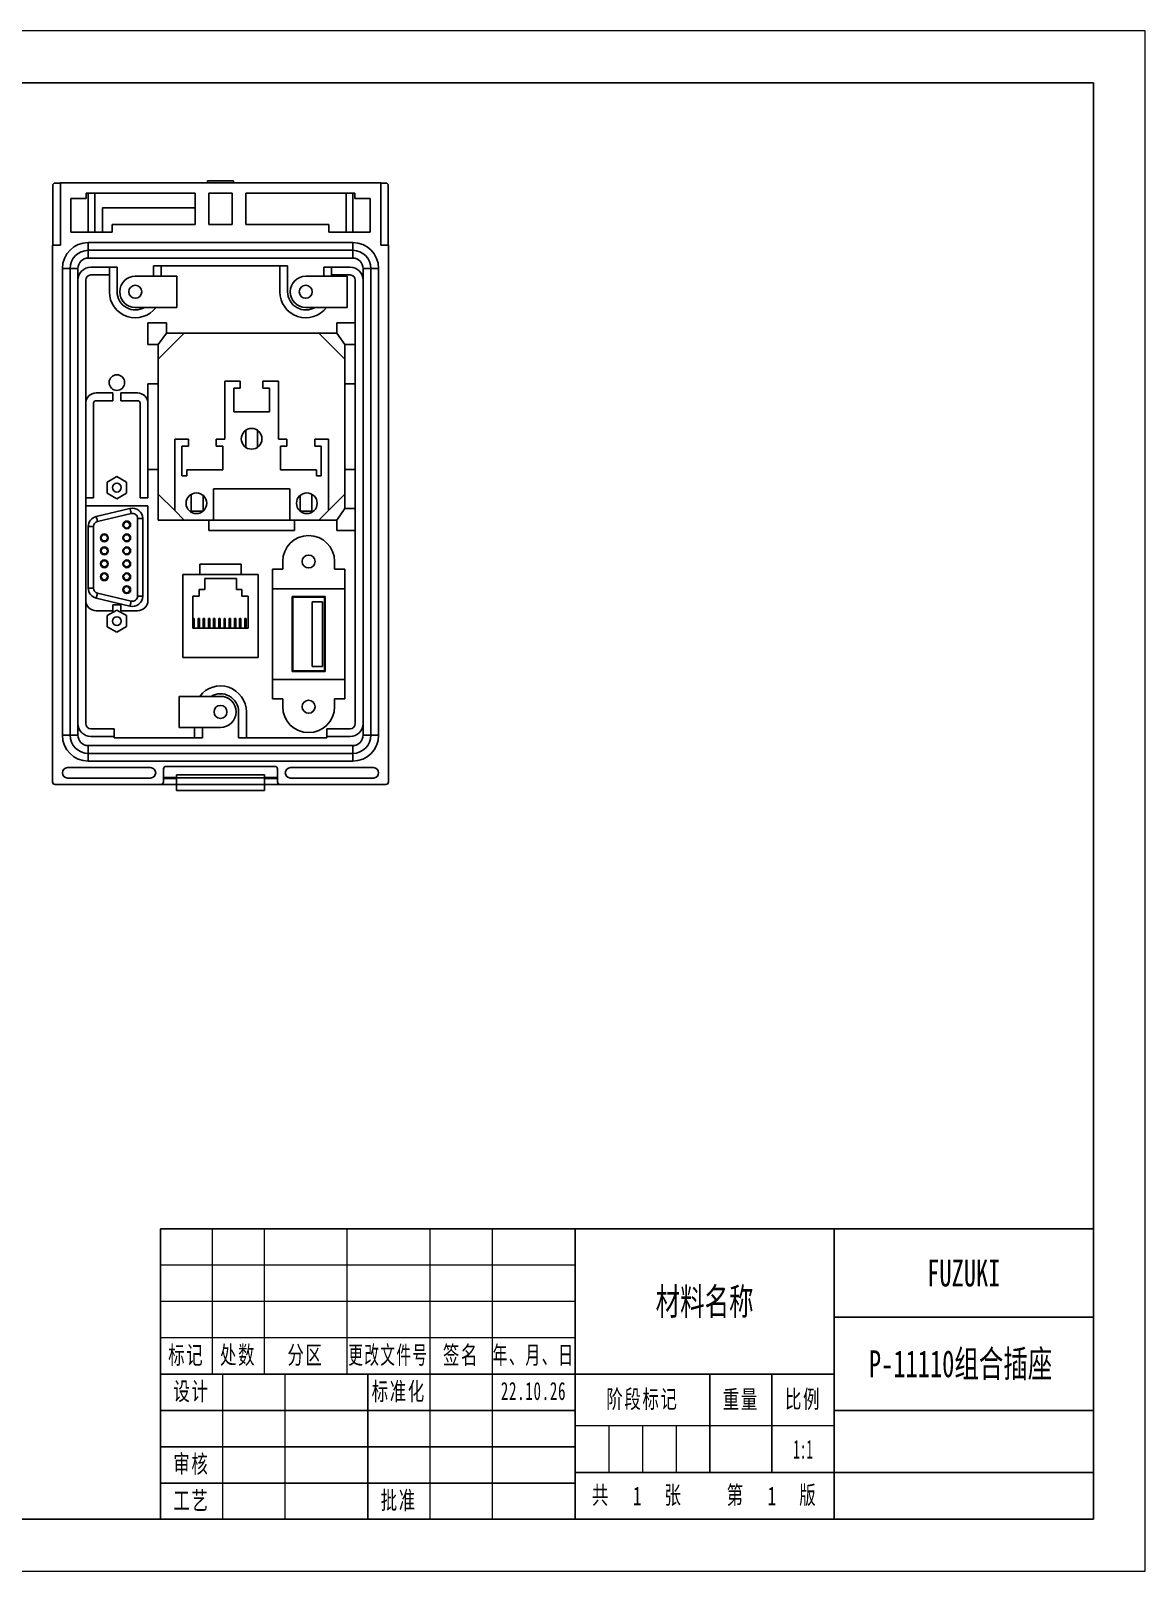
# Model space of a CAD drawing. Header units: millimetres. Extents: x 267 to 687, y -167 to 130.
# Drawn here: x 472.3 to 687.2, y -167.5 to 129.5 of the extents above; entities that cross this region are included whole.
import ezdxf
from ezdxf.enums import TextEntityAlignment as Align

# ---------------------------------------------------------------- set-up
doc = ezdxf.new("R2010")
doc.units = ezdxf.units.MM
doc.layers.get('0').update_dxf_attribs({"lineweight": 18})
for name, color, linetype, lineweight in [('尺寸线层', 3, 'Continuous', 18), ('粗实线层', 7, 'Continuous', 25), ('细实线层', 7, 'Continuous', 18)]:
    doc.layers.add(name, color=color, linetype=linetype, lineweight=lineweight)
doc.styles.add('标准', font='', dxfattribs={"width": 0.667})
doc.styles.get('标准').set_extended_font_data('宋体')

# ---------------------------------------------------------------- blocks, each defined once
blk = doc.blocks.new('$CAXA_FRAME_13B17AC1$')
at = {"layer": '粗实线层'}
for p, q in [((200, 138.5), (-200, 138.5)), ((200, -138.5), (200, 138.5)), ((-200, -138.5), (200, -138.5))]:
    blk.add_line(p, q, dxfattribs=at)
at = {"layer": '细实线层'}
for p, q in [((210, 148.5), (-210, 148.5)), ((210, -148.5), (210, 148.5)), ((-210, -148.5), (210, -148.5))]:
    blk.add_line(p, q, dxfattribs=at)

msp = doc.modelspace()

# ---------------------------------------------------------------- linework, layer by layer
at = {"color": 7, "linetype": 'Continuous', "lineweight": 25}
for p, q in [((476.482, 88.222), (476.482, 99.696)), ((476.982, 100.196), (477.956, 100.196)), ((477.956, 88.222), (477.956, 100.222)), ((477.956, 100.222), (539.756, 100.222)), ((503.956, 98.222), (482.956, 98.222)), ((482.956, 97.222), (482.956, 98.222)), ((483.356, 90.722), (483.356, 98.222)), ((484.606, 98.222), (484.606, 90.722)), ((503.956, 92.222), (503.956, 98.222)), ((511.356, 100.638), (506.356, 100.638)), ((506.356, 100.607), (506.356, 100.638)), ((511.356, 100.607), (506.356, 100.607)), ((506.356, 100.212), (506.356, 100.607)), ((506.606, 98.222), (506.606, 92.222)), ((511.106, 98.222), (506.606, 98.222)), ((511.106, 92.222), (511.106, 98.222)), ((511.356, 100.638), (511.356, 100.607)), ((511.356, 100.607), (511.356, 100.212)), ((513.756, 98.222), (534.756, 98.222)), ((513.756, 92.222), (513.756, 98.222)), ((533.106, 90.722), (533.106, 98.222)), ((534.356, 98.222), (534.356, 90.722)), ((534.756, 97.222), (534.756, 98.222)), ((539.756, 100.222), (539.756, 88.222)), ((540.73, 100.196), (539.756, 100.196)), ((541.23, 88.222), (541.23, 99.696)), ((479.956, 90.722), (479.956, 97.222)), ((482.956, 97.222), (479.956, 97.222)), ((486.106, 95.438), (503.956, 95.438)), ((486.106, 90.722), (486.106, 95.438)), ((534.756, 97.222), (537.756, 97.222)), ((537.756, 90.722), (537.756, 97.222)), ((487.956, 90.722), (487.956, 92.222)), ((503.956, 92.222), (487.956, 92.222)), ((506.606, 92.222), (511.106, 92.222)), ((513.756, 92.222), (529.756, 92.222)), ((529.756, 90.722), (529.756, 92.222)), ((487.956, 90.722), (479.956, 90.722)), ((529.756, 90.722), (537.756, 90.722)), ((476.456, 88.222), (477.956, 88.222)), ((476.456, -15.278), (476.456, 88.222)), ((534.356, 88.722), (483.356, 88.722)), ((483.356, 88.722), (483.356, 87.222)), ((534.356, 87.222), (483.356, 87.222)), ((483.356, 87.222), (483.356, 85.722)), ((534.356, 88.722), (534.356, 87.222)), ((534.356, 87.222), (534.356, 85.722)), ((539.756, 88.222), (541.256, 88.222)), ((541.256, 88.222), (541.256, -15.278)), ((478.356, 83.722), (478.356, -6.278)), ((479.856, 83.722), (478.356, 83.722)), ((479.856, 83.722), (479.856, -6.278)), ((481.356, 83.722), (479.856, 83.722)), ((481.356, 83.722), (481.356, 81.472)), ((534.356, 85.722), (483.356, 85.722)), ((483.856, 83.972), (487.412, 83.972)), ((487.412, 83.972), (487.412, 79.222)), ((488.912, 83.972), (487.412, 83.972)), ((488.912, 79.222), (488.912, 83.972)), ((495.912, 84.222), (495.912, 82.222)), ((497.412, 84.222), (495.912, 84.222)), ((497.412, 82.222), (497.412, 84.222)), ((520.3, 84.222), (497.412, 84.222)), ((521.8, 84.222), (520.3, 84.222)), ((520.3, 84.222), (520.3, 79.222)), ((521.8, 79.222), (521.8, 84.222)), ((528.8, 83.972), (528.8, 82.222)), ((530.3, 83.972), (528.8, 83.972)), ((530.3, 82.222), (530.3, 83.972)), ((530.3, 83.972), (533.856, 83.972)), ((536.356, 81.472), (536.356, 83.722)), ((537.856, 83.722), (536.356, 83.722)), ((537.856, -6.278), (537.856, 83.722)), ((539.356, 83.722), (537.856, 83.722)), ((539.356, -6.278), (539.356, 83.722)), ((481.356, -4.028), (481.356, 81.472)), ((482.856, -4.028), (482.856, 81.472)), ((483.856, 82.472), (487.412, 82.472)), ((492.412, 82.222), (500.412, 82.222)), ((500.412, 82.222), (500.412, 76.222)), ((525.3, 82.222), (533.3, 82.222)), ((530.3, 82.472), (533.856, 82.472)), ((533.3, 82.222), (533.3, 76.222)), ((534.856, 81.472), (534.856, 73.222)), ((536.356, 81.472), (536.356, -4.028)), ((494.215, 76.222), (492.412, 76.222)), ((496.412, 76.222), (494.215, 76.222)), ((500.412, 76.222), (496.412, 76.222)), ((527.103, 76.222), (525.3, 76.222)), ((529.3, 76.222), (527.103, 76.222)), ((533.3, 76.222), (529.3, 76.222)), ((494.856, 69.035), (494.856, 73.222)), ((494.856, 73.222), (498.408, 73.222)), ((498.408, 71.222), (498.408, 73.222)), ((531.304, 71.222), (531.304, 73.222)), ((531.304, 73.222), (534.856, 73.222)), ((534.856, 69.035), (534.856, 73.222)), ((494.856, 69.035), (496.856, 69.035)), ((501.856, 71.222), (496.856, 66.222)), ((496.856, 69.035), (498.408, 71.222)), ((496.856, 66.222), (496.856, 69.035)), ((498.408, 71.222), (501.856, 71.222)), ((527.856, 71.222), (501.856, 71.222)), ((532.856, 66.222), (527.856, 71.222)), ((527.856, 71.222), (531.304, 71.222)), ((532.856, 69.035), (531.304, 71.222)), ((532.856, 69.035), (532.856, 66.222)), ((534.856, 69.035), (532.856, 69.035)), ((534.856, 69.035), (534.856, 61.472)), ((496.856, 66.222), (496.856, 40.222)), ((532.856, 40.222), (532.856, 66.222)), ((484.856, 59.722), (488.106, 59.722)), ((488.106, 58.222), (488.106, 59.722)), ((489.606, 59.722), (492.856, 59.722)), ((489.606, 58.222), (489.606, 59.722)), ((494.856, 61.472), (496.856, 61.472)), ((494.856, 44.972), (494.856, 61.472)), ((509.697, 50.836), (509.697, 62.008)), ((509.697, 62.008), (512.669, 62.008)), ((511.43, 60.61), (511.43, 56.085)), ((512.669, 60.61), (511.43, 60.61)), ((512.669, 62.008), (512.669, 60.61)), ((517.043, 62.008), (517.043, 60.61)), ((520.015, 62.008), (517.043, 62.008)), ((517.043, 60.61), (518.282, 60.61)), ((518.282, 60.61), (518.282, 56.085)), ((520.015, 50.836), (520.015, 62.008)), ((532.856, 61.472), (534.856, 61.472)), ((534.856, 44.972), (534.856, 61.472)), ((484.356, 39.472), (484.356, 57.722)), ((484.856, 58.222), (488.106, 58.222)), ((489.606, 58.222), (492.856, 58.222)), ((493.356, 39.472), (493.356, 57.722)), ((518.282, 56.085), (511.43, 56.085)), ((500.045, 37.033), (500.045, 50.836)), ((500.045, 50.836), (502.664, 50.836)), ((502.664, 50.836), (502.664, 49.437)), ((508.047, 49.437), (508.047, 50.836)), ((508.047, 50.836), (509.697, 50.836)), ((513.712, 52.516), (513.712, 49.235)), ((515.999, 49.235), (515.999, 52.516)), ((521.665, 50.836), (520.015, 50.836)), ((521.665, 49.437), (521.665, 50.836)), ((529.667, 50.836), (527.048, 50.836)), ((527.048, 50.836), (527.048, 49.437)), ((529.667, 37.033), (529.667, 50.836)), ((502.664, 49.437), (501.426, 49.437)), ((501.426, 49.437), (501.426, 43.767)), ((509.286, 49.437), (508.047, 49.437)), ((509.286, 44.912), (509.286, 49.437)), ((520.426, 49.437), (521.665, 49.437)), ((520.426, 44.912), (520.426, 49.437)), ((527.048, 49.437), (528.286, 49.437)), ((528.286, 49.437), (528.286, 43.767)), ((494.856, 44.972), (496.856, 44.972)), ((494.856, 39.472), (494.856, 44.972)), ((502.342, 43.767), (502.342, 44.912)), ((502.342, 44.912), (509.286, 44.912)), ((527.37, 44.912), (520.426, 44.912)), ((527.37, 43.767), (527.37, 44.912)), ((532.856, 44.972), (534.856, 44.972)), ((534.856, 44.972), (534.856, 37.409)), ((488.856, 43.611), (487.004, 42.541)), ((487.004, 42.541), (487.004, 40.403)), ((490.708, 42.541), (488.856, 43.611)), ((490.708, 40.403), (490.708, 42.541)), ((501.426, 43.767), (502.342, 43.767)), ((528.286, 43.767), (527.37, 43.767)), ((482.856, 39.472), (484.356, 39.472)), ((487.004, 40.403), (488.856, 39.333)), ((488.856, 39.333), (490.708, 40.403)), ((493.356, 39.472), (494.856, 39.472)), ((496.856, 40.222), (500.045, 37.033)), ((496.856, 35.222), (496.856, 40.222)), ((503.206, 40.182), (503.206, 36.912)), ((505.493, 36.92), (505.493, 39.976)), ((507.511, 35.222), (507.511, 41.241)), ((507.511, 41.241), (522.2, 41.241)), ((522.2, 35.222), (522.2, 41.241)), ((524.219, 39.976), (524.219, 36.92)), ((526.506, 36.912), (526.506, 40.182)), ((529.667, 37.033), (532.856, 40.222)), ((532.856, 40.222), (532.856, 37.409)), ((482.856, 37.972), (494.856, 37.972)), ((484.893, 35.895), (491.393, 37.442)), ((491.624, 36.47), (485.124, 34.922)), ((494.856, 19.722), (494.856, 37.972)), ((500.045, 37.033), (501.856, 35.222)), ((503.206, 36.912), (505.483, 36.912)), ((524.229, 36.912), (526.506, 36.912)), ((527.856, 35.222), (529.667, 37.033)), ((532.856, 37.409), (531.304, 35.222)), ((534.856, 37.409), (532.856, 37.409)), ((534.856, 33.222), (534.856, 37.409)), ((484.356, 33.949), (483.356, 33.949)), ((483.356, 22.109), (483.356, 33.949)), ((484.356, 33.949), (484.356, 22.109)), ((492.856, 20.561), (492.856, 35.497)), ((493.856, 35.497), (492.856, 35.497)), ((493.856, 35.497), (493.856, 20.561)), ((501.856, 35.222), (496.856, 35.222)), ((501.856, 35.222), (507.511, 35.222)), ((506.606, 33.222), (506.606, 35.222)), ((506.606, 33.222), (523.106, 33.222)), ((507.511, 35.222), (522.2, 35.222)), ((522.2, 35.222), (527.856, 35.222)), ((523.106, 33.222), (523.106, 35.222)), ((531.304, 35.222), (527.856, 35.222)), ((531.304, 35.222), (531.304, 33.222)), ((531.304, 33.222), (534.856, 33.222)), ((534.856, 33.222), (534.856, -4.028)), ((520.856, 25.722), (520.856, 27.222)), ((530.856, 25.722), (530.856, 27.222)), ((516.106, 24.722), (501.606, 24.722)), ((501.606, 24.722), (501.606, 8.722)), ((504.856, 26.722), (504.856, 24.722)), ((504.856, 26.722), (512.856, 26.722)), ((511.91, 23.937), (505.802, 23.937)), ((505.802, 23.937), (505.802, 21.842)), ((511.91, 21.842), (511.91, 23.937)), ((512.856, 26.722), (512.856, 24.722)), ((516.106, 8.722), (516.106, 24.722)), ((520.856, 25.722), (518.856, 25.722)), ((518.856, 21.972), (518.856, 25.722)), ((532.856, 25.722), (530.856, 25.722)), ((532.856, 21.972), (532.856, 25.722)), ((484.356, 22.109), (483.356, 22.109)), ((485.124, 21.136), (491.624, 19.588)), ((505.802, 21.842), (504.719, 21.842)), ((504.719, 21.842), (504.719, 20.515)), ((512.993, 21.842), (511.91, 21.842)), ((512.993, 20.515), (512.993, 21.842)), ((532.856, 21.972), (518.856, 21.972)), ((518.856, 21.972), (518.856, 4.472)), ((532.856, 4.472), (532.856, 21.972)), ((491.393, 18.615), (484.893, 20.163)), ((488.841, 17.861), (486.996, 16.779)), ((488.106, 18.87), (489.606, 18.87)), ((488.106, 17.722), (488.106, 18.87)), ((490.701, 16.804), (488.841, 17.861)), ((489.606, 17.722), (489.606, 18.87)), ((493.856, 20.561), (492.856, 20.561)), ((504.719, 20.515), (503.532, 20.515)), ((503.532, 20.515), (503.532, 14.394)), ((514.18, 20.515), (512.993, 20.515)), ((514.18, 14.394), (514.18, 20.515)), ((522.669, 5.982), (522.669, 20.462)), ((529.043, 20.462), (522.669, 20.462)), ((522.819, 6.132), (522.819, 20.312)), ((528.893, 20.312), (522.819, 20.312)), ((526.547, 6.988), (526.547, 19.456)), ((528.536, 19.456), (526.547, 19.456)), ((528.536, 6.988), (528.536, 19.456)), ((528.893, 6.132), (528.893, 20.312)), ((529.043, 5.982), (529.043, 20.462)), ((484.856, 17.722), (488.106, 17.722)), ((486.996, 16.779), (487.011, 14.64)), ((489.606, 17.722), (492.856, 17.722)), ((490.716, 14.665), (490.701, 16.804)), ((503.782, 16.222), (503.532, 16.222)), ((503.782, 16.222), (503.782, 14.394)), ((504.782, 16.222), (504.532, 16.222)), ((504.532, 16.222), (504.532, 14.394)), ((504.782, 16.222), (504.782, 14.394)), ((505.782, 16.222), (505.532, 16.222)), ((505.532, 16.222), (505.532, 14.394)), ((505.782, 16.222), (505.782, 14.394)), ((506.782, 16.222), (506.532, 16.222)), ((506.532, 16.222), (506.532, 14.394)), ((506.782, 16.222), (506.782, 14.394)), ((507.782, 16.222), (507.532, 16.222)), ((507.532, 16.222), (507.532, 14.394)), ((507.782, 16.222), (507.782, 14.394)), ((508.782, 16.222), (508.532, 16.222)), ((508.532, 16.222), (508.532, 14.394)), ((508.782, 16.222), (508.782, 14.394)), ((509.782, 16.222), (509.532, 16.222)), ((509.532, 16.222), (509.532, 14.394)), ((509.782, 16.222), (509.782, 14.394)), ((510.782, 16.222), (510.532, 16.222)), ((510.532, 16.222), (510.532, 14.394)), ((510.782, 16.222), (510.782, 14.394)), ((511.782, 16.222), (511.532, 16.222)), ((511.532, 16.222), (511.532, 14.394)), ((511.782, 16.222), (511.782, 14.394)), ((512.782, 16.222), (512.532, 16.222)), ((512.532, 16.222), (512.532, 14.394)), ((512.782, 16.222), (512.782, 14.394)), ((513.782, 16.222), (513.532, 16.222)), ((513.532, 16.222), (513.532, 14.394)), ((513.782, 16.222), (513.782, 14.394)), ((487.011, 14.64), (488.871, 13.583)), ((488.871, 13.583), (490.716, 14.665)), ((503.532, 14.394), (514.18, 14.394)), ((501.606, 8.722), (516.106, 8.722)), ((529.043, 5.982), (522.669, 5.982)), ((528.893, 6.132), (522.819, 6.132)), ((528.536, 6.988), (526.547, 6.988)), ((518.856, 0.722), (518.856, 4.472)), ((518.856, 4.472), (532.856, 4.472)), ((532.856, 0.722), (532.856, 4.472)), ((500.856, 1.222), (504.856, 1.222)), ((500.856, -4.778), (500.856, 1.222)), ((504.856, 1.222), (507.053, 1.222)), ((507.053, 1.222), (508.856, 1.222)), ((520.856, 0.722), (518.856, 0.722)), ((520.856, -0.778), (520.856, 0.722)), ((532.856, 0.722), (530.856, 0.722)), ((530.856, -0.778), (530.856, 0.722)), ((512.356, -6.778), (512.356, -1.778)), ((513.856, -6.778), (513.856, -1.778)), ((481.356, -4.028), (481.356, -6.278)), ((488.356, -5.028), (483.856, -5.028)), ((488.356, -5.028), (488.356, -6.528)), ((508.856, -4.778), (500.856, -4.778)), ((503.856, -4.778), (503.856, -6.778)), ((505.356, -4.778), (505.356, -6.778)), ((529.356, -6.528), (529.356, -5.028)), ((533.856, -5.028), (529.356, -5.028)), ((536.356, -6.278), (536.356, -4.028)), ((479.856, -6.278), (478.356, -6.278)), ((481.356, -6.278), (479.856, -6.278)), ((483.356, -8.278), (534.356, -8.278)), ((483.356, -8.278), (483.356, -9.778)), ((488.356, -6.528), (483.856, -6.528)), ((488.356, -6.528), (488.356, -6.778)), ((488.356, -6.778), (503.856, -6.778)), ((505.356, -6.778), (503.856, -6.778)), ((513.856, -6.778), (512.356, -6.778)), ((513.856, -6.778), (529.356, -6.778)), ((533.856, -6.528), (529.356, -6.528)), ((529.356, -6.778), (529.356, -6.528)), ((534.356, -8.278), (534.356, -9.778)), ((537.856, -6.278), (536.356, -6.278)), ((539.356, -6.278), (537.856, -6.278)), ((483.356, -9.778), (534.356, -9.778)), ((483.356, -9.778), (483.356, -11.278)), ((483.356, -11.278), (534.356, -11.278)), ((534.356, -9.778), (534.356, -11.278)), ((495.356, -12.528), (479.356, -12.528)), ((479.356, -14.528), (495.356, -14.528)), ((497.856, -12.778), (497.856, -15.278)), ((497.856, -14.453), (500.356, -14.453)), ((497.926, -14.453), (497.926, -14.614)), ((497.926, -14.614), (500.356, -14.614)), ((498.356, -12.278), (519.356, -12.278)), ((500.356, -13.92), (517.356, -13.92)), ((500.356, -14.471), (500.356, -13.92)), ((500.356, -14.471), (517.356, -14.471)), ((500.356, -15.778), (500.356, -14.471)), ((517.356, -14.471), (517.356, -13.92)), ((517.356, -14.453), (519.856, -14.453)), ((517.356, -15.778), (517.356, -14.471)), ((517.356, -14.614), (519.786, -14.614)), ((519.786, -14.614), (519.786, -14.453)), ((519.856, -12.778), (519.856, -15.278)), ((538.356, -12.528), (522.356, -12.528)), ((522.356, -14.528), (538.356, -14.528)), ((497.356, -15.778), (476.956, -15.778)), ((500.356, -15.778), (497.356, -15.778)), ((500.356, -15.778), (517.356, -15.778)), ((500.356, -16.928), (500.356, -15.778)), ((500.356, -16.928), (517.356, -16.928)), ((520.356, -15.778), (517.356, -15.778)), ((517.356, -16.928), (517.356, -15.778)), ((540.756, -15.778), (520.356, -15.778))]:
    msp.add_line(p, q, dxfattribs=at)
for points in [[(484.893, 35.895), (484.897, 35.876), (484.91, 35.821), (484.932, 35.731), (484.961, 35.61), (484.996, 35.462), (485.036, 35.294), (485.079, 35.112), (485.124, 34.922)], [(491.393, 37.442), (491.397, 37.424), (491.41, 37.368), (491.432, 37.278), (491.461, 37.157), (491.496, 37.01), (491.536, 36.842), (491.579, 36.659), (491.624, 36.47)], [(485.124, 21.136), (485.079, 20.946), (485.036, 20.763), (484.996, 20.595), (484.961, 20.448), (484.932, 20.327), (484.91, 20.237), (484.897, 20.182), (484.893, 20.163)], [(491.624, 19.588), (491.579, 19.398), (491.536, 19.216), (491.496, 19.048), (491.461, 18.9), (491.432, 18.779), (491.41, 18.689), (491.397, 18.634), (491.393, 18.615)]]:
    msp.add_lwpolyline(points, dxfattribs=at)
for centre, radius in [((492.412, 79.222), 1.25), ((525.3, 79.222), 1.25), ((488.856, 61.722), 1.5), ((514.856, 50.876), 2), ((488.856, 41.472), 0.857), ((504.202, 38.448), 2), ((525.51, 38.448), 2), ((490.771, 34.279), 0.75), ((490.771, 34.279), 0.6), ((486.441, 31.779), 0.75), ((486.441, 29.279), 0.75), ((486.441, 31.779), 0.6), ((486.441, 29.279), 0.6), ((490.771, 31.779), 0.75), ((490.771, 29.279), 0.75), ((490.771, 31.779), 0.6), ((490.771, 29.279), 0.6), ((486.441, 26.779), 0.75), ((486.441, 26.779), 0.6), ((490.771, 26.779), 0.75), ((490.771, 26.779), 0.6), ((525.856, 27.222), 1.25), ((486.441, 24.279), 0.75), ((486.441, 24.279), 0.6), ((490.771, 24.279), 0.75), ((490.771, 24.279), 0.6), ((490.771, 21.779), 0.75), ((490.771, 21.779), 0.6), ((488.856, 15.722), 0.857), ((525.856, -0.778), 1.25), ((508.856, -1.778), 1.25)]:
    msp.add_circle(centre, radius, dxfattribs=at)
for centre, radius, start, end in [((483.356, 83.722), 5, 90, 180), ((483.356, 83.722), 3.5, 90, 180), ((534.356, 83.722), 5, 0, 90), ((534.356, 83.722), 3.5, 0, 90), ((483.356, 83.722), 2, 90, 180), ((483.856, 81.472), 2.5, 90, 180), ((533.856, 81.472), 2.5, 0, 90), ((534.356, 83.722), 2, 0, 90), ((483.856, 81.472), 1, 90, 180), ((492.412, 79.222), 3, 90, 270), ((525.3, 79.222), 3, 90, 270), ((533.856, 81.472), 1, 0, 90), ((492.412, 79.222), 5, 180, 323.1301), ((492.412, 79.222), 3.5, 180, 301.00272), ((525.3, 79.222), 5, 180, 323.1301), ((525.3, 79.222), 3.5, 180, 301.00272), ((484.856, 57.722), 2, 90, 180), ((492.856, 57.722), 2, 0, 90), ((484.856, 57.722), 0.5, 90, 180), ((492.856, 57.722), 0.5, 0, 90), ((485.356, 33.949), 2, 103.3925, 180), ((491.856, 35.497), 2, 0, 103.3925), ((491.856, 35.497), 1, 0, 103.3925), ((485.356, 33.949), 1, 103.3925, 180), ((525.856, 27.222), 5, 0, 180), ((485.356, 22.109), 2, 180, 256.6075), ((485.356, 22.109), 1, 180, 256.6075), ((484.856, 19.722), 2, 180, 270), ((491.856, 20.561), 2, 256.6075, 0), ((491.856, 20.561), 1, 256.6075, 0), ((492.856, 19.722), 2, 270, 0), ((508.856, -1.778), 5, 0, 143.1301), ((508.856, -1.778), 3.5, 0, 121.00272), ((508.856, -1.778), 3, 270, 90), ((525.856, -0.778), 5, 180, 0), ((483.856, -4.028), 2.5, 180, 270), ((483.856, -4.028), 1, 180, 270), ((533.856, -4.028), 2.5, 270, 0), ((533.856, -4.028), 1, 270, 0), ((483.356, -6.278), 5, 180, 270), ((483.356, -6.278), 3.5, 180, 270), ((483.356, -6.278), 2, 180, 270), ((534.356, -6.278), 5, 270, 0), ((534.356, -6.278), 2, 270, 0), ((534.356, -6.278), 3.5, 270, 0), ((479.356, -13.528), 1, 90, 270), ((495.356, -13.528), 1, 270, 90), ((498.356, -12.778), 0.5, 90, 180), ((519.356, -12.778), 0.5, 0, 90), ((522.356, -13.528), 1, 90, 270), ((538.356, -13.528), 1, 270, 90)]:
    msp.add_arc(centre, radius, start, end, dxfattribs=at)
for centre, major_axis, ratio, start_param, end_param in [((476.982, 99.696), (-0.354, 0.354), 0.999315, 5.4981298, 7.0682409), ((540.73, 99.696), (0.354, 0.354), 0.999315, 5.4981298, 7.0682409), ((476.956, -15.278), (-0.354, -0.354), 0.999315, 5.4981298, 7.0682409), ((497.356, -15.278), (0, 0.5), 0.9996573, 3.1415927, 4.712389), ((520.356, -15.278), (0, -0.5), 0.9996573, 4.712389, 6.2831853), ((540.756, -15.278), (0.354, -0.354), 0.999315, 5.4981298, 7.0682409)]:
    msp.add_ellipse(centre, major_axis=major_axis, ratio=ratio, start_param=start_param, end_param=end_param, dxfattribs=at)
at = {"layer": '粗实线层', "color": 7}
for p, q in [((677.248, -101.457), (497.248, -101.457)), ((497.248, -101.457), (497.248, -157.457)), ((577.248, -101.457), (577.248, -157.457)), ((627.248, -101.457), (627.248, -157.457)), ((677.248, -157.457), (677.248, -101.457)), ((677.248, -118.457), (627.248, -118.457)), ((627.248, -129.457), (497.248, -129.457)), ((537.248, -129.457), (537.248, -157.457)), ((603.248, -129.457), (603.248, -148.457)), ((615.248, -129.457), (615.248, -148.457)), ((577.248, -136.457), (497.248, -136.457)), ((677.248, -136.457), (627.248, -136.457)), ((577.248, -143.457), (497.248, -143.457)), ((677.248, -148.457), (577.248, -148.457)), ((577.248, -150.457), (497.248, -150.457)), ((677.248, -157.457), (497.248, -157.457))]:
    msp.add_line(p, q, dxfattribs=at)
at = {"layer": '细实线层', "color": 7}
for p, q in [((507.248, -101.457), (507.248, -129.457)), ((517.248, -101.457), (517.248, -129.457)), ((533.248, -101.457), (533.248, -129.457)), ((549.248, -101.457), (549.248, -157.457)), ((561.248, -101.457), (561.248, -157.457)), ((577.248, -108.457), (497.248, -108.457)), ((577.248, -115.457), (497.248, -115.457)), ((577.248, -122.457), (497.248, -122.457)), ((509.248, -129.457), (509.248, -157.457)), ((521.248, -129.457), (521.248, -157.457)), ((627.248, -139.457), (577.248, -139.457)), ((583.748, -139.457), (583.748, -148.457)), ((590.248, -139.457), (590.248, -148.457)), ((596.748, -139.457), (596.748, -148.457))]:
    msp.add_line(p, q, dxfattribs=at)

# ---------------------------------------------------------------- block references
at = {"layer": '粗实线层'}
msp.add_blockref('$CAXA_FRAME_13B17AC1$', (477.248, -18.957), dxfattribs=at)

# ---------------------------------------------------------------- texts
at = {"layer": '尺寸线层', "color": 7, "attachment_point": 5, "line_spacing_factor": 0.963108, "style": '标准'}
for s, insert, char_height, width in [('\\T1.1;标记', (502.248, -125.957), 3.4806, 18), ('\\T1.1;处数', (512.248, -125.957), 3.4806, 18), ('\\T1.1;分区', (525.248, -125.957), 3.4806, 30), ('\\T1.1;{\\W0.592404;更改文件号}', (541.248, -125.957), 3.48056, 30), ('\\T1.1;签名', (555.248, -125.957), 3.4806, 22), ('\\T1.1;{\\W0.605422;年、月、日}', (569.248, -125.957), 3.48056, 30), ('\\T1.1;设计', (503.248, -132.957), 3.4806, 22), ('\\T1.1;标准化', (543.248, -132.957), 3.4806, 22), ('{\\W0.60542;\\T1.1;22.10.26}', (569.248, -132.737), 3.48056, 30), ('\\T1.1;阶段标记', (590.248, -134.457), 3.4806, 50), ('\\T1.1;重量', (609.248, -134.457), 3.4806, 22), ('\\T1.1;比例', (621.248, -134.457), 3.4806, 22), ('\\T1.1;审核', (503.248, -146.957), 3.4806, 22), ('\\T1.1;共', (582.248, -152.957), 3.4806, 8), ('\\T1.1;张', (596.248, -152.957), 3.4806, 8), ('\\T1.1;第', (608.248, -152.957), 3.4806, 8), ('{\\T1.1;版}', (622.248, -152.957), 3.4806, 8), ('\\T1.1;工艺', (503.248, -153.957), 3.4806, 22), ('\\T1.1;批准', (543.248, -153.957), 3.4806, 22)]:
    msp.add_mtext(s, dxfattribs=dict(at, insert=insert, char_height=char_height, width=width))
at = {"layer": '尺寸线层', "color": 7, "style": '标准'}
for tag, text, height, width, p in [('FUZUKI', '', 5.191, 0.667, (652.248, -109.957)), ('材料名称', '', 5.191, 0.667, (602.248, -115.457)), ('P-11110组合插座', '', 5.191, 0.667, (651.633, -127.457)), ('1:1', '1:1', 3.6334, 0.510551, (621.248, -143.957)), ('1', '', 3.633, 0.667, (589.248, -152.957)), ('1', '', 3.633, 0.667, (615.248, -152.957))]:
    msp.add_attdef(tag, text=text, height=height, dxfattribs=dict(at, width=width)).set_placement(p, align=Align.MIDDLE_CENTER)

doc.saveas('drawing.dxf')
